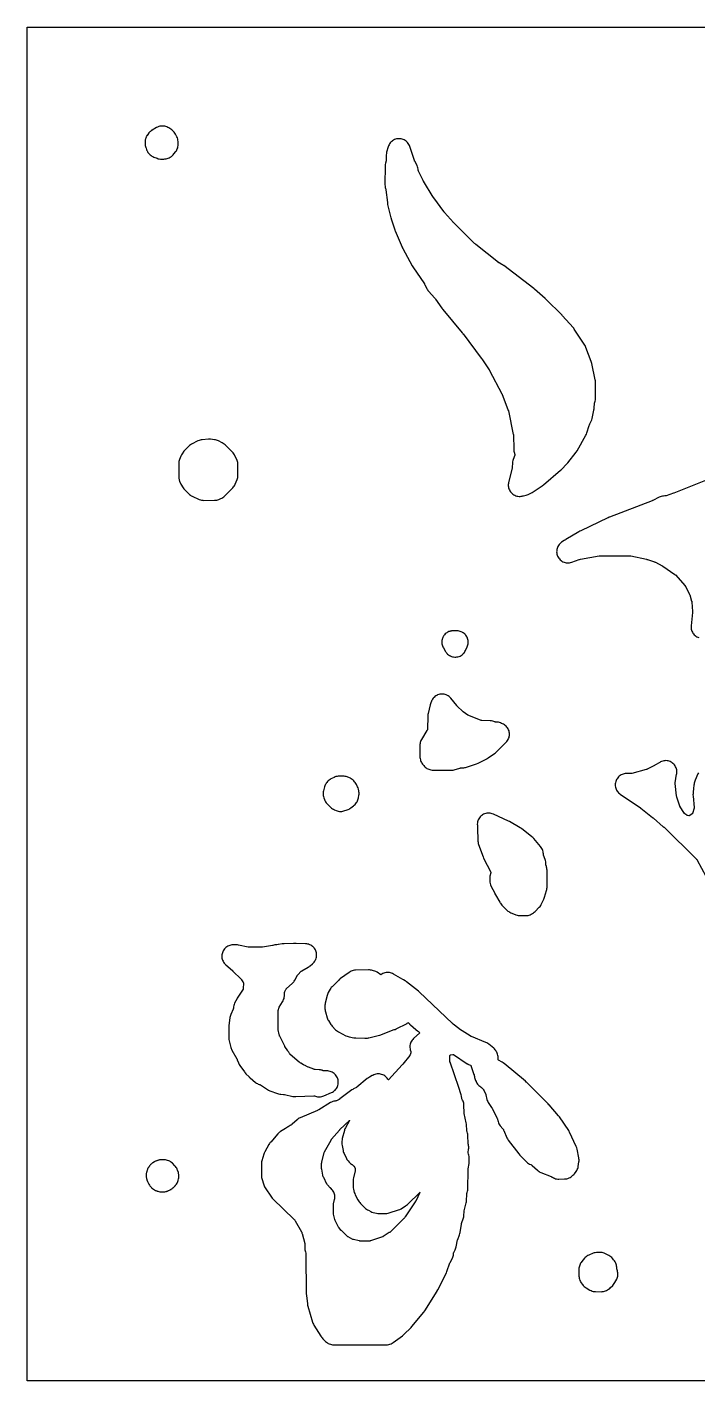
# Model space of a CAD drawing. Header units: millimetres. Extents: x 0 to 300, y 0 to 300.
# Drawn here: x 0 to 148.7, y 0 to 300 of the extents above; entities that cross this region are included whole.
import ezdxf

# ---------------------------------------------------------------- set-up
doc = ezdxf.new("R2010")
doc.units = ezdxf.units.MM
doc.layers.add('CUT', color=7, linetype='CONTINUOUS')

msp = doc.modelspace()

# ---------------------------------------------------------------- linework, layer by layer
at = {"layer": 'CUT'}
for points in [[(299.95, 0), (0.05, 0), (0.02, 0), (0.01, 0), (0.01, 0.01), (0, 0.01), (0, 0.02), (0, 0.05), (0, 299.92), (0, 299.95), (0, 299.96), (0.01, 299.97), (0.02, 299.97), (0.05, 299.97), (299.95, 299.97)], [(152.97, 200.55), (143.34, 196.7), (143.26, 196.67), (141.68, 196.14), (141.61, 196.12), (141.57, 196.11), (141.51, 196.1), (141.5, 196.1), (141.47, 196.1), (141.36, 196.09), (141.32, 196.09), (141.06, 196.07), (140.81, 196.04), (140.57, 195.99), (140.33, 195.91), (140.11, 195.8), (138.68, 195.06), (138.67, 195.06), (138.65, 195.05), (138.56, 195.02), (138.55, 195.01), (138.54, 195.01), (129.07, 191.37), (129.04, 191.36), (129.03, 191.36), (128.8, 191.27), (128.75, 191.24), (128.74, 191.24), (122.74, 188.36), (122.72, 188.35), (122.49, 188.26), (122.47, 188.25), (122.32, 188.16), (119.4, 186.43), (119.36, 186.41), (119.35, 186.4), (119.31, 186.38), (119.19, 186.31), (119.13, 186.27), (119.07, 186.23), (118.47, 185.82), (118.27, 185.67), (118.09, 185.5), (117.93, 185.32), (117.78, 185.12), (117.66, 184.9), (117.55, 184.68), (117.47, 184.44), (117.42, 184.2), (117.39, 183.95), (117.38, 183.7), (117.4, 183.46), (117.44, 183.21), (117.51, 182.97), (117.6, 182.74), (117.71, 182.52), (117.84, 182.31), (118, 182.12), (118.17, 181.94), (118.36, 181.78), (118.56, 181.63), (118.78, 181.51), (119.01, 181.42), (119.25, 181.34), (119.49, 181.29), (119.74, 181.26), (119.98, 181.26), (120.23, 181.28), (120.48, 181.33), (120.71, 181.4), (122.35, 181.98), (122.36, 181.99), (122.37, 181.99), (122.45, 182.02), (122.66, 182.05), (122.69, 182.05), (126.81, 182.8), (126.83, 182.8), (126.94, 182.82), (127, 182.83), (127.01, 182.83), (127.03, 182.84), (127.04, 182.84), (127.06, 182.84), (127.1, 182.84), (133.68, 182.8), (133.77, 182.8), (133.82, 182.79), (137.29, 182.05), (137.36, 182.03), (137.38, 182.03), (137.45, 182.01), (137.48, 182), (137.52, 181.99), (139.05, 181.48), (139.09, 181.46), (139.13, 181.44), (139.18, 181.42), (139.21, 181.41), (139.25, 181.39), (140.78, 180.62), (140.78, 180.61), (140.84, 180.58), (140.91, 180.54), (143.59, 178.69), (143.65, 178.64), (143.67, 178.63), (143.69, 178.61), (145.85, 176.14), (145.89, 176.09), (145.93, 176.05), (145.95, 176.03), (145.95, 176.02), (145.96, 176.01), (145.98, 175.99), (145.98, 175.98), (145.99, 175.97), (146.01, 175.92), (146.78, 174.4), (146.83, 174.29), (146.84, 174.26), (146.85, 174.22), (146.87, 174.17), (146.88, 174.15), (147.29, 172.8), (147.31, 172.75), (147.34, 172.66), (147.35, 172.58), (147.46, 170.45), (147.46, 170.34), (147.46, 170.28), (147.18, 167.32), (147.17, 167.08), (147.18, 166.84), (147.22, 166.6), (147.28, 166.36), (147.36, 166.14), (147.46, 165.92), (147.59, 165.71), (147.73, 165.52), (147.89, 165.34), (148.07, 165.17), (148.26, 165.03), (148.47, 164.9), (148.68, 164.79), (148.91, 164.71)], [(148.79, 134.76), (148.68, 134.54), (148.06, 133.08), (147.98, 132.87), (147.98, 132.86), (147.92, 132.67), (147.92, 132.63), (147.89, 132.45), (147.88, 132.4), (147.88, 132.39), (147.85, 132.25), (147.8, 132.02), (147.76, 131.75), (147.74, 131.47), (147.74, 131.34), (147.73, 131.18), (147.65, 130.49), (147.64, 130.4), (147.64, 130.33), (147.63, 130.26), (147.61, 130.11), (147.61, 130.1), (147.59, 129.84), (147.59, 129.83), (147.6, 129.56), (147.87, 127.06), (147.87, 127.04), (147.87, 126.98), (147.87, 126.96), (147.84, 126.87), (147.46, 125.69), (147.46, 125.67), (147.45, 125.65), (147.45, 125.64), (147.44, 125.63), (147.43, 125.63), (147.43, 125.62), (146.87, 125.26), (146.85, 125.25), (146.82, 125.22), (146.81, 125.22), (146.79, 125.21), (146.78, 125.21), (146.76, 125.21), (146.71, 125.22), (146.4, 125.27), (146.39, 125.27), (146.33, 125.29), (146.32, 125.29), (146.31, 125.3), (146.3, 125.31), (146.29, 125.31), (146.25, 125.34), (145.81, 125.68), (145.79, 125.7), (145.7, 125.76), (145.68, 125.78), (145.67, 125.8), (145.66, 125.81), (144.7, 127.37), (144.67, 127.42), (144.66, 127.44), (144.64, 127.47), (144.62, 127.5), (144.61, 127.52), (144.61, 127.54), (144.6, 127.55), (144.59, 127.58), (144.01, 129.37), (143.97, 129.5), (143.98, 129.5), (143.96, 129.62), (143.66, 132.34), (143.65, 132.4), (143.67, 132.51), (143.68, 132.55), (143.97, 134.41), (143.97, 134.44), (143.98, 134.49), (144.01, 134.68), (144.02, 134.92), (144.01, 135.16), (143.98, 135.4), (143.92, 135.63), (143.84, 135.86), (143.74, 136.08), (143.62, 136.29), (143.48, 136.48), (143.32, 136.67), (143.14, 136.83), (142.95, 136.98), (142.75, 137.11), (142.53, 137.22), (142.31, 137.3), (142.08, 137.37), (141.84, 137.41), (141.6, 137.43), (141.36, 137.42), (141.12, 137.4), (140.88, 137.35), (140.65, 137.27), (140.43, 137.18), (140.22, 137.06), (139.17, 136.42), (139.08, 136.37), (139.05, 136.35), (137.45, 135.55), (137.34, 135.5), (137.31, 135.49), (137.26, 135.47), (137.23, 135.46), (137.22, 135.46), (137.2, 135.45), (134.05, 134.62), (134.02, 134.61), (134.01, 134.61), (133.96, 134.6), (133.94, 134.6), (133.93, 134.6), (133.92, 134.6), (133.91, 134.59), (133.9, 134.59), (133.82, 134.59), (132.82, 134.57), (132.58, 134.55), (132.34, 134.51), (132.11, 134.45), (131.88, 134.37), (131.66, 134.26), (131.45, 134.13), (131.26, 133.98), (131.08, 133.82), (130.92, 133.64), (130.78, 133.44), (130.66, 133.23), (130.55, 133.01), (130.47, 132.78), (130.42, 132.54), (130.38, 132.3), (130.37, 132.06), (130.38, 131.82), (130.42, 131.58), (130.48, 131.34), (130.56, 131.11), (130.66, 130.89), (130.79, 130.69), (130.93, 130.49), (131.09, 130.31), (131.27, 130.15), (131.47, 130), (135.94, 126.97), (136.04, 126.9), (138.63, 124.87), (138.68, 124.83), (138.71, 124.81), (138.73, 124.79), (138.74, 124.78), (138.79, 124.74), (138.85, 124.68), (141, 122.8), (141.01, 122.8), (141.03, 122.78), (141.04, 122.77), (141.05, 122.77), (141.11, 122.71), (141.17, 122.66), (148.27, 115.68), (148.28, 115.67), (148.3, 115.65), (148.31, 115.64), (148.42, 115.54), (148.46, 115.51), (148.47, 115.51), (148.49, 115.49), (148.51, 115.47), (148.51, 115.46), (148.52, 115.46), (148.53, 115.45), (148.54, 115.42), (150.45, 111.87)]]:
    msp.add_lwpolyline(points, dxfattribs=at)
for points in [[(29.3, 270.76), (29.54, 270.73), (29.79, 270.72), (30.34, 270.73), (30.57, 270.75), (30.81, 270.78), (31.03, 270.84), (31.26, 270.92), (31.47, 271.03), (31.75, 271.18), (31.98, 271.31), (32.19, 271.47), (32.38, 271.65), (32.55, 271.86), (32.95, 272.38), (33.09, 272.57), (33.21, 272.78), (33.3, 273), (33.38, 273.23), (33.43, 273.46), (33.46, 273.7), (33.47, 273.94), (33.46, 274.62), (33.44, 274.89), (33.39, 275.16), (33.32, 275.42), (33.21, 275.67), (33.06, 275.98), (32.93, 276.22), (32.76, 276.45), (32.58, 276.66), (32.06, 277.18), (31.87, 277.35), (31.67, 277.5), (31.45, 277.63), (31.22, 277.75), (31, 277.85), (30.77, 277.93), (30.54, 277.98), (30.3, 278.02), (30.06, 278.03), (29.94, 278.03), (29.68, 278.02), (29.43, 277.98), (29.42, 277.98), (29.18, 277.91), (29.17, 277.91), (28.94, 277.82), (28.93, 277.82), (28.71, 277.7), (28.7, 277.7), (27.74, 277.15), (27.72, 277.14), (27.64, 277.09), (27.53, 277.02), (27.52, 277.01), (27.34, 276.87), (27.33, 276.86), (27.32, 276.85), (27.16, 276.7), (27.15, 276.7), (27, 276.52), (27, 276.51), (26.74, 276.19), (26.59, 275.98), (26.58, 275.96), (26.47, 275.76), (26.46, 275.75), (26.41, 275.62), (26.39, 275.58), (26.38, 275.57), (26.37, 275.55), (26.36, 275.52), (26.33, 275.45), (26.3, 275.36), (26.25, 275.21), (26.22, 275.12), (26.19, 274.96), (26.17, 274.88), (26.14, 274.63), (26.14, 274.38), (26.15, 274.12), (26.17, 273.89), (26.18, 273.85), (26.21, 273.67), (26.22, 273.61), (26.27, 273.44), (26.29, 273.37), (26.37, 273.13), (26.46, 272.86), (26.47, 272.84), (26.55, 272.63), (26.56, 272.61), (26.59, 272.56), (26.66, 272.41), (26.67, 272.39), (26.8, 272.2), (26.8, 272.19), (26.95, 272.01), (26.95, 272), (27.12, 271.83), (27.12, 271.82), (27.31, 271.67), (27.49, 271.53), (27.68, 271.39), (27.89, 271.27), (28.11, 271.17), (28.83, 270.89), (29.06, 270.81)], [(88.06, 243.05), (88.07, 243.04), (88.14, 242.91), (88.6, 241.99), (88.72, 241.79), (88.85, 241.6), (89, 241.42), (90.4, 239.89), (90.41, 239.89), (90.46, 239.82), (90.48, 239.8), (90.54, 239.71), (91.94, 237.72), (92.02, 237.6), (92.07, 237.53), (92.1, 237.49), (92.17, 237.4), (96.45, 232.2), (96.5, 232.14), (96.61, 232.01), (96.64, 231.98), (100.67, 226.61), (100.71, 226.57), (100.74, 226.53), (100.76, 226.5), (100.81, 226.43), (102.43, 224.02), (102.46, 223.97), (102.48, 223.94), (102.51, 223.88), (105.22, 218.73), (105.24, 218.69), (105.27, 218.61), (105.29, 218.57), (106.56, 215.27), (106.58, 215.22), (106.66, 215.04), (106.66, 215.03), (106.67, 215), (106.69, 214.91), (107.77, 209.72), (107.78, 209.67), (107.79, 209.64), (107.8, 209.61), (107.8, 209.6), (107.8, 209.56), (107.8, 209.52), (107.85, 206.42), (107.86, 206.21), (107.89, 206.01), (107.94, 205.81), (108.08, 205.27), (108.1, 205.21), (108.1, 205.2), (108.1, 205.18), (108.09, 205.14), (108.08, 205.12), (107.73, 204.16), (107.65, 203.92), (107.6, 203.67), (107.57, 203.41), (107.52, 202.4), (107.52, 202.32), (107.52, 202.31), (107.51, 202.28), (107.5, 202.24), (107.5, 202.22), (106.73, 199.08), (106.68, 198.84), (106.66, 198.6), (106.66, 198.35), (106.69, 198.11), (106.74, 197.87), (106.81, 197.64), (106.9, 197.41), (107.02, 197.2), (107.16, 196.99), (107.31, 196.81), (107.49, 196.63), (107.68, 196.48), (107.88, 196.34), (108.1, 196.23), (108.32, 196.13), (108.56, 196.06), (108.8, 196.02), (109.04, 195.99), (109.28, 195.99), (109.53, 196.02), (109.77, 196.06), (109.91, 196.1), (109.93, 196.1), (110.02, 196.12), (110.05, 196.12), (110.35, 196.17), (110.61, 196.22), (110.86, 196.3), (111.1, 196.4), (111.66, 196.68), (111.68, 196.69), (111.96, 196.86), (114.13, 198.33), (114.23, 198.39), (114.47, 198.57), (118.24, 201.77), (118.25, 201.78), (118.43, 201.95), (119.65, 203.21), (119.84, 203.43), (121.69, 205.78), (121.9, 206.09), (123.88, 209.54), (124, 209.79), (124.1, 210.05), (124.61, 211.72), (124.65, 211.86), (124.65, 211.87), (124.66, 211.91), (124.67, 211.92), (124.7, 212.01), (124.71, 212.04), (124.71, 212.05), (124.73, 212.08), (125.02, 212.67), (125.14, 212.94), (125.22, 213.23), (125.64, 215.12), (125.65, 215.16), (125.7, 215.42), (125.71, 215.63), (125.71, 215.69), (125.71, 215.72), (125.74, 216.42), (125.74, 216.47), (125.74, 216.49), (125.75, 216.52), (125.78, 216.64), (125.85, 216.86), (125.92, 217.11), (125.96, 217.37), (125.97, 217.63), (125.97, 221.32), (125.96, 221.57), (125.92, 221.83), (125.17, 225.46), (125.12, 225.65), (125.06, 225.84), (123.88, 228.94), (123.86, 228.98), (123.84, 229.03), (123.76, 229.22), (123.75, 229.24), (123.61, 229.48), (121.28, 233.07), (121.17, 233.23), (121.05, 233.37), (118.7, 236.01), (118.6, 236.12), (118.55, 236.17), (118.54, 236.18), (115.05, 239.64), (115, 239.68), (114.97, 239.71), (114.94, 239.74), (114.89, 239.78), (114.82, 239.85), (112.5, 241.89), (112.45, 241.93), (112.39, 241.98), (112.31, 242.05), (105.65, 247.12), (105.63, 247.14), (105.5, 247.23), (105.47, 247.25), (105.44, 247.27), (105.22, 247.4), (104.63, 247.7), (104.58, 247.73), (104.55, 247.75), (104.51, 247.77), (104.5, 247.78), (99.49, 251.76), (99.3, 251.92), (99.28, 251.94), (99.18, 252.02), (94.58, 256.56), (94.53, 256.61), (94.53, 256.62), (94.5, 256.65), (92.55, 258.88), (92.51, 258.93), (92.47, 258.98), (92.42, 259.03), (92.4, 259.06), (92.39, 259.07), (92.38, 259.09), (92.37, 259.09), (92.34, 259.14), (90.14, 262.16), (90.1, 262.22), (90.07, 262.25), (90.04, 262.3), (87.86, 265.82), (87.85, 265.84), (87.84, 265.85), (87.84, 265.86), (87.82, 265.9), (87.79, 265.97), (87.78, 265.99), (87.73, 266.1), (86.83, 267.88), (86.75, 268.02), (86.75, 268.03), (86.74, 268.05), (86.73, 268.07), (86.73, 268.08), (86.72, 268.15), (86.71, 268.21), (86.71, 268.26), (86.68, 268.47), (86.63, 268.75), (86.54, 269.02), (86.43, 269.27), (85.91, 270.27), (85.9, 270.29), (85.88, 270.33), (85.86, 270.39), (84.82, 273.53), (84.73, 273.75), (84.62, 273.97), (84.49, 274.18), (84.34, 274.37), (84.17, 274.55), (83.99, 274.71), (83.79, 274.85), (83.58, 274.97), (83.35, 275.07), (83.12, 275.15), (82.88, 275.2), (82.64, 275.23), (82.4, 275.24), (82.15, 275.22), (81.91, 275.18), (81.67, 275.12), (81.45, 275.03), (81.23, 274.92), (81.02, 274.79), (80.83, 274.64), (80.65, 274.47), (80.49, 274.29), (80.35, 274.09), (80.22, 273.88), (80.12, 273.65), (80.04, 273.42), (79.7, 272.22), (79.64, 271.93), (79.61, 271.64), (79.56, 270.37), (79.56, 270.32), (79.56, 270.27), (79.55, 270.22), (79.55, 270.21), (79.53, 270.15), (79.51, 270.09), (79.5, 270.06), (79.43, 269.81), (79.39, 269.55), (79.37, 269.29), (79.33, 265.01), (79.34, 264.73), (79.39, 264.45), (79.47, 264.17), (79.51, 264.06), (79.51, 264.04), (79.55, 263.89), (79.55, 263.88), (79.85, 261.07), (79.85, 261.03), (79.87, 260.86), (79.92, 260.66), (80.66, 257.69), (80.67, 257.65), (80.71, 257.51), (80.73, 257.42), (80.75, 257.35), (80.78, 257.24), (81.51, 255.08), (81.52, 255.05), (81.54, 255), (81.61, 254.81), (83.13, 251.23), (83.16, 251.16), (83.17, 251.15), (83.27, 250.94), (85.35, 247.07), (85.48, 246.85)], [(33.99, 198.85), (34.09, 198.69), (34.1, 198.67), (34.59, 197.88), (34.6, 197.87), (34.75, 197.65), (34.76, 197.64), (34.94, 197.43), (34.95, 197.42), (35.83, 196.54), (36, 196.39), (36.19, 196.25), (36.38, 196.13), (36.59, 196.02), (38.17, 195.32), (38.41, 195.23), (38.67, 195.16), (38.93, 195.12), (39.19, 195.11), (41.55, 195.12), (41.79, 195.13), (42.03, 195.17), (42.27, 195.23), (42.49, 195.31), (42.95, 195.5), (43.18, 195.61), (43.39, 195.73), (43.59, 195.88), (43.77, 196.05), (45.6, 197.89), (45.77, 198.07), (45.91, 198.27), (46.04, 198.48), (46.14, 198.7), (46.55, 199.7), (46.63, 199.93), (46.69, 200.17), (46.73, 200.41), (46.74, 200.65), (46.74, 202.96), (46.73, 203.22), (46.69, 203.47), (46.62, 203.72), (46.53, 203.96), (46.07, 205.01), (45.97, 205.22), (45.84, 205.42), (45.7, 205.61), (45.54, 205.78), (43.91, 207.4), (43.71, 207.58), (43.5, 207.73), (43.27, 207.87), (42.41, 208.3), (42.2, 208.39), (41.99, 208.46), (41.77, 208.51), (41.55, 208.55), (40.68, 208.64), (40.45, 208.65), (40.22, 208.64), (38.82, 208.53), (38.58, 208.5), (38.34, 208.45), (38.11, 208.37), (37.88, 208.27), (36.45, 207.54), (36.23, 207.41), (36.02, 207.26), (35.83, 207.09), (35.04, 206.31), (34.89, 206.15), (34.76, 205.97), (34.38, 205.43), (34.22, 205.17), (34.09, 204.89), (33.8, 204.14), (33.72, 203.92), (33.67, 203.69), (33.64, 203.46), (33.63, 203.23), (33.63, 203.22), (33.63, 203.21), (33.64, 200.24), (33.65, 200.01), (33.66, 199.96), (33.66, 199.95), (33.66, 199.94), (33.69, 199.78), (33.7, 199.69), (33.73, 199.58), (33.74, 199.57), (33.74, 199.56), (33.74, 199.55), (33.77, 199.45), (33.81, 199.31), (33.84, 199.23), (33.88, 199.1), (33.91, 199.04), (33.91, 199.03), (33.92, 199.01), (33.98, 198.89)], [(94.53, 160.41), (94.78, 160.38), (95.03, 160.38), (95.27, 160.41), (95.51, 160.46), (95.75, 160.53), (95.98, 160.62), (96.2, 160.74), (96.4, 160.88), (96.59, 161.04), (96.76, 161.21), (96.76, 161.22), (96.92, 161.41), (97.05, 161.61), (97.05, 161.62), (97.17, 161.83), (97.17, 161.84), (97.54, 162.63), (97.54, 162.64), (97.63, 162.86), (97.63, 162.87), (97.7, 163.1), (97.7, 163.11), (97.75, 163.35), (97.75, 163.36), (97.77, 163.59), (97.77, 163.6), (97.77, 163.61), (97.76, 163.84), (97.76, 163.86), (97.76, 163.9), (97.74, 164.09), (97.73, 164.11), (97.72, 164.17), (97.71, 164.23), (97.68, 164.33), (97.68, 164.35), (97.65, 164.44), (97.65, 164.45), (97.64, 164.46), (97.63, 164.49), (97.61, 164.57), (97.6, 164.59), (97.51, 164.8), (97.51, 164.81), (97.5, 164.82), (97.38, 165.04), (97.24, 165.22), (97.23, 165.24), (97.08, 165.41), (97.07, 165.43), (96.9, 165.58), (96.88, 165.6), (96.7, 165.73), (96.68, 165.75), (96.49, 165.86), (96.47, 165.88), (96.25, 165.99), (96.01, 166.08), (95.77, 166.14), (95.52, 166.18), (95.27, 166.19), (94.45, 166.19), (94.43, 166.19), (94.21, 166.18), (94.18, 166.18), (94.11, 166.17), (94.09, 166.17), (94.08, 166.16), (94.07, 166.16), (93.97, 166.15), (93.93, 166.14), (93.74, 166.09), (93.69, 166.08), (93.63, 166.06), (93.51, 166.02), (93.29, 165.92), (93.23, 165.88), (93.08, 165.8), (93.02, 165.75), (92.88, 165.66), (92.7, 165.51), (92.53, 165.33), (92.47, 165.24), (92.39, 165.14), (92.33, 165.04), (92.26, 164.94), (92.2, 164.82), (92.15, 164.73), (92.1, 164.59), (92.06, 164.5), (92.02, 164.36), (91.99, 164.27), (91.94, 164.04), (91.92, 163.8), (91.92, 163.56), (91.95, 163.36), (91.95, 163.32), (92, 163.08), (92.07, 162.85), (92.16, 162.63), (92.27, 162.42), (92.74, 161.62), (92.75, 161.61), (92.81, 161.52), (92.88, 161.42), (92.89, 161.4), (93.04, 161.22), (93.04, 161.21), (93.21, 161.05), (93.22, 161.03), (93.4, 160.89), (93.41, 160.88), (93.6, 160.75), (93.61, 160.74), (93.82, 160.63), (93.83, 160.62), (94.05, 160.54), (94.06, 160.53), (94.29, 160.45)], [(89.27, 135.44), (89.51, 135.37), (89.76, 135.33), (90.02, 135.32), (93.95, 135.3), (94.2, 135.31), (94.44, 135.35), (94.68, 135.41), (95.95, 135.79), (95.97, 135.79), (95.99, 135.8), (96.02, 135.81), (96.03, 135.81), (96.04, 135.81), (96.05, 135.81), (96.1, 135.82), (96.11, 135.82), (96.12, 135.82), (96.14, 135.82), (96.22, 135.83), (96.25, 135.83), (96.27, 135.83), (96.78, 135.87), (96.99, 135.89), (97.19, 135.93), (97.39, 135.99), (99.64, 136.74), (99.98, 136.88), (101.78, 137.79), (101.92, 137.86), (102, 137.9), (102.22, 138.03), (103.63, 139), (103.81, 139.14), (103.97, 139.29), (106.19, 141.5), (106.36, 141.68), (106.51, 141.88), (106.64, 142.09), (106.74, 142.32), (106.82, 142.55), (106.88, 142.79), (106.92, 143.04), (106.93, 143.28), (106.92, 143.53), (106.88, 143.78), (106.82, 144.02), (106.73, 144.25), (106.62, 144.47), (106.49, 144.68), (106.34, 144.88), (106.17, 145.06), (105.99, 145.23), (105.79, 145.37), (105.57, 145.49), (105.18, 145.69), (104.95, 145.8), (104.71, 145.88), (104.46, 145.93), (104.21, 145.96), (103.79, 145.99), (103.76, 145.99), (103.73, 146), (103.72, 146), (103.7, 146.01), (103.65, 146.03), (103.58, 146.05), (103.45, 146.1), (103.2, 146.17), (102.94, 146.23), (102.67, 146.25), (100.83, 146.31), (100.8, 146.31), (100.75, 146.31), (100.73, 146.31), (100.72, 146.31), (100.67, 146.33), (97.88, 147.45), (97.77, 147.49), (97.74, 147.5), (97.71, 147.51), (97.7, 147.52), (97.68, 147.53), (96.67, 148.24), (96.65, 148.25), (96.61, 148.29), (96.59, 148.3), (95.32, 149.53), (95.28, 149.57), (95.26, 149.59), (95.23, 149.62), (95.23, 149.63), (93.9, 151.26), (93.74, 151.45), (93.56, 151.61), (93.55, 151.61), (93.36, 151.76), (93.15, 151.89), (92.92, 152), (92.69, 152.08), (92.45, 152.14), (92.21, 152.18), (91.96, 152.19), (91.72, 152.18), (91.47, 152.14), (91.23, 152.08), (91, 152), (90.79, 151.89), (90.78, 151.89), (90.57, 151.77), (90.38, 151.62), (90.37, 151.62), (90.2, 151.45), (90.19, 151.45), (90.02, 151.27), (89.89, 151.08), (89.88, 151.07), (89.76, 150.87), (89.75, 150.86), (89.7, 150.75), (89.65, 150.65), (89.65, 150.64), (89.47, 150.22), (89.41, 150.04), (89.4, 150.01), (89.34, 149.81), (88.88, 147.9), (88.83, 147.64), (88.81, 147.38), (88.72, 144.34), (88.72, 144.32), (88.72, 144.27), (88.72, 144.26), (88.71, 144.23), (88.71, 144.22), (88.7, 144.21), (88.7, 144.2), (88.67, 144.16), (88.64, 144.12), (87.42, 142.11), (87.31, 141.91), (87.22, 141.7), (87.15, 141.48), (87.1, 141.26), (87.07, 141.04), (87.06, 140.81), (87.06, 138.39), (87.07, 138.14), (87.11, 137.89), (87.17, 137.64), (87.22, 137.48), (87.31, 137.26), (87.41, 137.05), (87.53, 136.84), (87.67, 136.65), (87.93, 136.33), (88.09, 136.16), (88.26, 136), (88.45, 135.86), (88.64, 135.73), (88.8, 135.64), (89.03, 135.53)], [(69.99, 126.24), (70.23, 126.31), (70.98, 126.55), (71.18, 126.62), (71.38, 126.71), (71.56, 126.82), (71.74, 126.95), (72.34, 127.41), (72.52, 127.56), (72.69, 127.73), (72.84, 127.92), (73, 128.14), (73.13, 128.33), (73.24, 128.54), (73.33, 128.75), (73.4, 128.97), (73.45, 129.2), (73.55, 129.8), (73.57, 130.04), (73.58, 130.29), (73.56, 130.54), (73.51, 130.78), (73.43, 131.12), (73.36, 131.38), (73.25, 131.63), (73, 132.15), (72.89, 132.37), (72.75, 132.57), (72.6, 132.75), (72.4, 132.97), (72.24, 133.14), (72.06, 133.29), (71.86, 133.42), (71.66, 133.53), (71.45, 133.62), (70.93, 133.82), (70.71, 133.9), (70.49, 133.95), (70.26, 133.98), (70.03, 133.99), (69.16, 133.99), (68.93, 133.98), (68.7, 133.95), (68.47, 133.89), (68.25, 133.82), (68.04, 133.73), (67.36, 133.39), (67.15, 133.27), (66.95, 133.13), (66.77, 132.97), (66.6, 132.8), (66.45, 132.61), (66.32, 132.43), (66.2, 132.25), (66.1, 132.06), (66.01, 131.86), (65.95, 131.65), (65.7, 130.77), (65.64, 130.52), (65.61, 130.26), (65.6, 130), (65.63, 129.74), (65.68, 129.48), (65.75, 129.23), (65.9, 128.82), (66.01, 128.57), (66.15, 128.33), (66.31, 128.11), (66.49, 127.9), (67.33, 127.07), (67.51, 126.91), (67.7, 126.77), (67.91, 126.65), (68.12, 126.55), (68.5, 126.39), (68.74, 126.3), (68.98, 126.24), (69.23, 126.2), (69.49, 126.19), (69.74, 126.2)], [(102.56, 110.75), (102.58, 110.48), (102.63, 110.21), (102.71, 109.95), (102.82, 109.7), (103.64, 108.04), (103.67, 107.95), (103.71, 107.89), (103.8, 107.71), (104.76, 106.08), (104.77, 106.06), (104.85, 105.93), (104.9, 105.83), (105.06, 105.62), (105.23, 105.42), (106.23, 104.41), (106.24, 104.4), (106.25, 104.39), (106.41, 104.25), (106.58, 104.12), (106.76, 104), (106.96, 103.89), (107.03, 103.83), (107.25, 103.71), (107.48, 103.61), (108.36, 103.27), (108.61, 103.19), (108.86, 103.13), (109.12, 103.1), (109.3, 103.09), (109.49, 103.09), (110.57, 103.11), (110.8, 103.13), (111.03, 103.16), (111.26, 103.22), (111.48, 103.3), (111.7, 103.4), (112, 103.56), (112.21, 103.69), (112.41, 103.84), (112.6, 104.01), (113.52, 104.94), (113.69, 105.14), (113.85, 105.35), (113.98, 105.58), (114.55, 106.72), (114.64, 106.93), (114.71, 107.16), (115.14, 108.67), (115.2, 108.89), (115.23, 109.12), (115.24, 109.35), (115.24, 113.2), (115.23, 113.42), (115.2, 113.63), (115.15, 113.85), (115.09, 114.05), (115.05, 114.16), (115.04, 114.17), (115.03, 114.21), (115.03, 114.22), (115.02, 114.24), (115.02, 114.26), (115.01, 114.3), (115, 114.37), (114.98, 114.79), (114.95, 115.05), (114.89, 115.3), (114.81, 115.55), (114.46, 116.46), (114.46, 116.47), (114.45, 116.48), (114.44, 116.54), (114.44, 116.55), (114.44, 116.57), (114.43, 116.69), (114.43, 116.76), (114.41, 116.99), (114.38, 117.24), (114.31, 117.49), (114.23, 117.73), (114.12, 117.96), (113.98, 118.18), (113.83, 118.38), (112.3, 120.19), (112.16, 120.35), (112.13, 120.38), (111.89, 120.59), (109.58, 122.38), (109.28, 122.58), (106.89, 123.93), (106.72, 124.02), (103.35, 125.59), (103.12, 125.68), (102.88, 125.75), (102.63, 125.8), (102.39, 125.82), (102.14, 125.82), (101.89, 125.79), (101.65, 125.74), (101.41, 125.66), (101.18, 125.56), (100.97, 125.44), (100.76, 125.3), (100.57, 125.14), (100.4, 124.96), (100.25, 124.76), (100.12, 124.55), (100, 124.33), (99.92, 124.1), (99.85, 123.86), (99.81, 123.62), (99.79, 123.37), (99.8, 123.12), (99.83, 122.88), (99.85, 122.78), (99.87, 122.71), (99.87, 122.7), (99.87, 122.64), (99.87, 122.63), (99.94, 119.61), (99.96, 119.35), (100.01, 119.08), (100.09, 118.82), (101.06, 116.12), (101.18, 115.85), (102.76, 112.7), (102.77, 112.68), (102.78, 112.66), (102.78, 112.65), (102.78, 112.64), (102.78, 112.63), (102.77, 112.59), (102.6, 111.82), (102.56, 111.56), (102.55, 111.3), (102.55, 111.28), (102.55, 111.23)], [(46.55, 84.77), (46.54, 84.75), (46.54, 84.74), (46.01, 83.67), (45.9, 83.42), (45.82, 83.15), (45.77, 82.88), (45.73, 82.6), (45.72, 82.53), (45.7, 82.45), (45.68, 82.4), (45.14, 81.16), (45.06, 80.94), (44.99, 80.72), (44.95, 80.49), (44.71, 78.68), (44.69, 78.35), (44.69, 78.34), (44.69, 78.31), (44.72, 75.95), (44.74, 75.65), (44.8, 75.37), (45.17, 73.91), (45.23, 73.69), (45.31, 73.49), (45.41, 73.29), (46.51, 71.34), (46.53, 71.31), (46.56, 71.24), (46.58, 71.19), (46.58, 71.17), (46.59, 71.15), (46.83, 70.49), (46.92, 70.28), (47.02, 70.08), (47.15, 69.9), (48.18, 68.46), (48.26, 68.35), (48.29, 68.31), (48.34, 68.25), (48.52, 68.04), (49.22, 67.34), (49.26, 67.3), (49.44, 67.14), (50.66, 66.13), (50.84, 66), (51.04, 65.87), (51.24, 65.77), (51.46, 65.69), (51.49, 65.68), (51.52, 65.67), (51.54, 65.66), (51.58, 65.65), (51.65, 65.63), (51.69, 65.61), (51.74, 65.58), (53.28, 64.56), (53.53, 64.41), (53.79, 64.3), (55.49, 63.67), (55.75, 63.59), (56.01, 63.53), (56.28, 63.51), (56.87, 63.49), (56.94, 63.49), (56.95, 63.49), (56.97, 63.49), (57.02, 63.48), (57.03, 63.47), (58.92, 63.05), (59.15, 63.01), (59.37, 62.99), (59.6, 62.99), (63.57, 63.2), (63.58, 63.2), (63.63, 63.2), (63.65, 63.2), (63.66, 63.19), (63.67, 63.19), (63.7, 63.17), (63.92, 63.09), (64.14, 63.02), (64.37, 62.97), (64.6, 62.94), (64.61, 62.94), (64.84, 62.94), (65.07, 62.96), (65.3, 63), (65.53, 63.06), (65.75, 63.14), (67.45, 63.87), (67.47, 63.88), (67.67, 63.98), (67.69, 63.99), (67.9, 64.12), (68.07, 64.26), (68.09, 64.27), (68.23, 64.4), (68.25, 64.42), (68.26, 64.43), (68.27, 64.44), (68.44, 64.62), (68.58, 64.82), (68.7, 65.03), (68.78, 65.23), (68.8, 65.26), (68.88, 65.49), (68.94, 65.73), (68.97, 65.97), (68.98, 66.22), (68.96, 66.46), (68.92, 66.71), (68.86, 66.94), (68.77, 67.17), (68.67, 67.39), (68.54, 67.6), (68.39, 67.8), (68.22, 67.98), (68.03, 68.14), (67.83, 68.28), (67.62, 68.4), (67.4, 68.51), (67.16, 68.58), (66.92, 68.64), (66.68, 68.67), (66.44, 68.68), (65.9, 68.67), (65.89, 68.67), (65.86, 68.67), (65.84, 68.67), (65.78, 68.69), (65.65, 68.73), (65.52, 68.78), (65.51, 68.78), (65.44, 68.81), (65.38, 68.83), (65.28, 68.86), (65.22, 68.87), (65.04, 68.9), (64.99, 68.91), (64.87, 68.92), (64.86, 68.92), (64.84, 68.92), (64.81, 68.93), (64.79, 68.93), (64.76, 68.93), (63.89, 68.97), (63.8, 68.97), (63.78, 68.97), (63.73, 68.99), (63.71, 68.99), (63.63, 69.02), (63.62, 69.02), (63.6, 69.03), (63.58, 69.04), (62.4, 69.49), (62.39, 69.49), (62.37, 69.5), (62.33, 69.52), (61.99, 69.69), (61.87, 69.75), (61.78, 69.8), (61.26, 70.06), (60.66, 70.37), (60.65, 70.37), (60.64, 70.38), (60.63, 70.38), (60.57, 70.44), (60.5, 70.5), (60.42, 70.56), (60.3, 70.66), (58.34, 72.35), (58.31, 72.38), (58.3, 72.39), (58.3, 72.4), (58.29, 72.4), (58.28, 72.42), (58.27, 72.43), (58.24, 72.47), (58.23, 72.49), (58.17, 72.57), (58.17, 72.58), (57.99, 72.85), (57.93, 72.94), (57.88, 73.01), (57.81, 73.11), (57.14, 74.1), (57.14, 74.11), (57.1, 74.16), (57.04, 74.29), (57.04, 74.3), (57.03, 74.3), (56, 76.39), (56, 76.4), (55.98, 76.42), (55.98, 76.43), (55.97, 76.44), (55.97, 76.45), (55.97, 76.46), (55.95, 76.52), (55.94, 76.56), (55.94, 76.58), (55.94, 76.59), (55.93, 76.6), (55.93, 76.61), (55.93, 76.62), (55.91, 76.75), (55.68, 77.8), (55.68, 82.07), (55.88, 82.82), (56.64, 84.03), (56.77, 84.25), (56.87, 84.48), (56.95, 84.73), (57, 84.98), (57.01, 85.09), (57.03, 85.23), (57.03, 85.33), (57.07, 86.02), (57.07, 86.11), (57.07, 86.12), (57.07, 86.13), (57.08, 86.14), (57.11, 86.2), (57.13, 86.25), (57.14, 86.26), (57.29, 86.57), (57.29, 86.58), (57.3, 86.6), (57.37, 86.74), (57.41, 86.81), (57.44, 86.86), (57.47, 86.91), (57.48, 86.92), (57.48, 86.93), (57.49, 86.94), (57.5, 86.95), (57.52, 86.97), (57.53, 86.98), (58.76, 88.06), (58.77, 88.06), (58.93, 88.22), (58.94, 88.22), (59.09, 88.4), (59.23, 88.59), (59.34, 88.8), (59.85, 89.79), (59.86, 89.81), (59.88, 89.84), (59.89, 89.85), (59.93, 89.89), (59.98, 89.96), (59.99, 89.97), (60.73, 90.76), (60.77, 90.8), (60.79, 90.82), (60.83, 90.85), (60.89, 90.88), (62.31, 91.68), (62.58, 91.86), (62.62, 91.89), (62.73, 91.98), (62.74, 91.99), (63.29, 92.45), (63.46, 92.61), (63.46, 92.62), (63.47, 92.62), (63.49, 92.64), (63.62, 92.79), (63.63, 92.81), (63.77, 92.98), (63.89, 93.19), (63.99, 93.41), (64.07, 93.64), (64.07, 93.66), (64.13, 93.87), (64.13, 93.89), (64.17, 94.11), (64.18, 94.35), (64.17, 94.59), (64.13, 94.83), (64.12, 94.85), (64.08, 95.07), (64, 95.3), (63.9, 95.51), (63.78, 95.72), (63.63, 95.92), (63.62, 95.93), (63.48, 96.1), (63.46, 96.11), (63.3, 96.26), (63.28, 96.27), (63.11, 96.41), (63.09, 96.42), (62.9, 96.54), (62.88, 96.55), (62.69, 96.65), (62.51, 96.71), (62.46, 96.73), (62.44, 96.74), (62.4, 96.75), (62.39, 96.75), (62.35, 96.76), (62.23, 96.8), (62.21, 96.8), (61.99, 96.84), (61.97, 96.84), (61.75, 96.86), (61.73, 96.86), (59.62, 96.92), (59.55, 96.92), (59.54, 96.92), (59.46, 96.92), (59.4, 96.92), (59.33, 96.92), (59.27, 96.92), (59.26, 96.92), (59.09, 96.91), (59.04, 96.91), (56.99, 96.84), (56.97, 96.84), (56.91, 96.84), (56.77, 96.83), (56.57, 96.81), (55.73, 96.67), (55.71, 96.67), (55.69, 96.67), (55.39, 96.65), (55.38, 96.65), (55.34, 96.65), (55.22, 96.64), (55.14, 96.64), (54.89, 96.6), (54.66, 96.54), (54.45, 96.47), (54.44, 96.46), (54.43, 96.46), (54.42, 96.46), (52.16, 96.09), (52.13, 96.09), (52.11, 96.09), (52.06, 96.08), (52.05, 96.08), (52.01, 96.08), (51.99, 96.08), (51.93, 96.08), (49.14, 96.09), (49.08, 96.09), (49.03, 96.1), (46.88, 96.55), (46.63, 96.59), (46.37, 96.6), (45.66, 96.6), (45.42, 96.59), (45.18, 96.55), (44.94, 96.49), (44.71, 96.41), (44.49, 96.31), (44.29, 96.19), (44.09, 96.04), (43.91, 95.88), (43.74, 95.71), (43.6, 95.51), (43.47, 95.31), (43.36, 95.09), (43.28, 94.86), (43.22, 94.63), (43.18, 94.39), (43.16, 94.14), (43.17, 93.9), (43.2, 93.66), (43.25, 93.43), (43.33, 93.2), (43.43, 92.97), (43.55, 92.76), (43.69, 92.56), (43.85, 92.38), (44.02, 92.21), (45.51, 90.92), (45.56, 90.87), (45.57, 90.86), (45.62, 90.81), (47.43, 89.01), (47.52, 88.91), (47.54, 88.89), (47.55, 88.87), (47.82, 88.43), (47.85, 88.37), (47.87, 88.33), (47.88, 88.32), (47.94, 88.22), (47.97, 88.17), (47.98, 88.15), (47.98, 88.14), (47.98, 88.07), (47.98, 88.06), (47.93, 87), (47.91, 86.89), (47.91, 86.87), (47.9, 86.86), (47.87, 86.8), (46.7, 85.02)], [(59.24, 35.75), (59.24, 35.74), (59.25, 35.73), (59.25, 35.72), (59.27, 35.7), (59.28, 35.68), (59.32, 35.6), (59.4, 35.46), (60.81, 33.04), (60.86, 32.97), (60.88, 32.94), (60.9, 32.9), (60.91, 32.88), (60.93, 32.77), (60.95, 32.68), (61.53, 30.42), (61.53, 30.41), (61.53, 30.4), (61.53, 30.36), (61.54, 30.25), (61.58, 29.23), (61.6, 29.01), (61.63, 28.8), (61.69, 28.59), (61.78, 28.3), (61.78, 28.28), (61.8, 28.23), (61.82, 28.15), (61.82, 28.14), (61.82, 28.13), (61.82, 28.12), (61.82, 28.07), (61.88, 19.29), (61.9, 18.95), (62.16, 17.05), (62.17, 16.97), (62.19, 16.81), (62.25, 16.58), (63.29, 12.99), (63.37, 12.77), (63.47, 12.55), (63.59, 12.34), (65.14, 9.93), (65.16, 9.89), (65.26, 9.72), (65.41, 9.52), (65.57, 9.34), (66.18, 8.73), (66.36, 8.57), (66.56, 8.42), (66.77, 8.3), (66.99, 8.19), (67.22, 8.11), (67.46, 8.05), (67.7, 8.01), (67.95, 8), (79.66, 8), (79.92, 8.01), (80.18, 8.06), (80.44, 8.12), (80.68, 8.22), (80.91, 8.34), (81.13, 8.48), (83.24, 10.02), (83.39, 10.14), (83.53, 10.26), (85.12, 11.83), (85.13, 11.84), (85.14, 11.85), (85.3, 12.03), (87.94, 15.25), (88.13, 15.51), (90.87, 19.88), (90.87, 19.89), (90.92, 19.97), (91.04, 20.17), (91.06, 20.21), (92.94, 23.98), (93.06, 24.28), (93.7, 26.13), (93.7, 26.14), (93.71, 26.16), (93.72, 26.18), (93.76, 26.27), (94.26, 27.23), (94.35, 27.42), (94.42, 27.63), (94.48, 27.84), (94.52, 28.05), (94.54, 28.2), (94.55, 28.39), (94.55, 28.4), (94.55, 28.41), (94.57, 28.45), (94.58, 28.48), (94.87, 29.03), (94.98, 29.25), (95.06, 29.49), (95.12, 29.73), (95.4, 31.23), (95.41, 31.27), (95.41, 31.28), (95.45, 31.37), (95.85, 32.4), (95.93, 32.66), (95.99, 32.91), (96.28, 34.74), (96.29, 34.8), (96.3, 34.82), (96.3, 34.83), (96.31, 34.85), (96.32, 34.86), (96.72, 36.14), (96.77, 36.34), (96.81, 36.55), (96.83, 36.75), (96.87, 37.48), (96.87, 37.62), (96.87, 37.63), (96.87, 37.64), (96.87, 37.66), (96.89, 37.71), (97.33, 39.43), (97.39, 39.7), (97.41, 39.98), (97.45, 41.3), (97.46, 41.39), (97.47, 41.49), (97.48, 41.52), (97.57, 41.78), (97.64, 42.03), (97.68, 42.29), (97.7, 42.55), (97.74, 46.68), (97.74, 46.76), (97.74, 46.78), (97.75, 46.8), (97.75, 46.81), (97.77, 46.94), (97.79, 47.02), (97.98, 48.21), (98, 48.43), (98.01, 48.66), (97.99, 49.52), (97.97, 49.76), (97.93, 50), (97.87, 50.23), (97.76, 50.57), (97.73, 50.66), (97.74, 50.71), (97.75, 50.8), (97.83, 51.12), (97.87, 51.36), (97.9, 51.6), (97.9, 51.84), (97.87, 52.08), (97.83, 52.32), (97.82, 52.36), (97.79, 52.43), (97.77, 52.5), (97.76, 52.54), (97.75, 52.58), (97.75, 52.6), (97.75, 52.64), (97.71, 54.38), (97.69, 54.65), (97.64, 54.91), (97.56, 55.17), (97.49, 55.37), (97.47, 55.41), (97.47, 55.44), (97.46, 55.48), (97.46, 55.49), (97.45, 55.6), (97.41, 56.69), (97.39, 56.92), (97.35, 57.15), (96.89, 59.24), (96.88, 59.27), (96.88, 59.29), (96.87, 59.32), (96.87, 59.33), (96.87, 59.34), (96.87, 59.37), (96.87, 59.39), (96.83, 61.07), (96.81, 61.3), (96.77, 61.54), (96.71, 61.77), (96.63, 61.99), (96.53, 62.2), (96.36, 62.51), (96.35, 62.54), (96.34, 62.55), (96.33, 62.58), (96.33, 62.59), (96.33, 62.61), (96.27, 63.09), (96.23, 63.36), (96.15, 63.63), (95.67, 65.01), (93.74, 70.61), (93.73, 70.66), (93.72, 70.74), (93.72, 70.76), (93.69, 71.99), (93.7, 72.07), (93.71, 72.09), (93.71, 72.1), (93.81, 72.21), (93.82, 72.22), (93.83, 72.23), (93.84, 72.24), (93.85, 72.24), (93.86, 72.25), (93.88, 72.25), (93.93, 72.27), (94.35, 72.34), (94.4, 72.35), (94.41, 72.35), (94.42, 72.35), (94.43, 72.35), (94.46, 72.34), (94.47, 72.33), (94.52, 72.3), (97.58, 70.27), (97.59, 70.27), (97.69, 70.21), (97.72, 70.19), (97.73, 70.18), (97.82, 70.13), (97.83, 70.12), (98.08, 70.02), (98.09, 70.01), (98.28, 69.95), (98.32, 69.94), (98.34, 69.93), (98.35, 69.92), (98.36, 69.88), (99.05, 67.9), (99.06, 67.87), (99.07, 67.83), (99.1, 67.73), (99.1, 67.72), (99.11, 67.69), (99.11, 67.66), (99.14, 67.42), (99.17, 67.2), (99.23, 66.98), (99.31, 66.77), (99.4, 66.56), (99.51, 66.35), (99.57, 66.23), (99.6, 66.17), (99.72, 65.97), (99.85, 65.78), (100, 65.6), (100.16, 65.44), (100.34, 65.29), (100.53, 65.16), (100.57, 65.14), (100.59, 65.12), (100.66, 65.06), (100.68, 65.04), (100.69, 65.03), (100.74, 64.99), (101.05, 64.69), (101.1, 64.65), (101.1, 64.64), (101.13, 64.61), (101.13, 64.6), (101.15, 64.56), (101.62, 63.63), (101.63, 63.59), (101.64, 63.57), (101.66, 63.53), (101.67, 63.5), (101.67, 63.49), (101.69, 63.45), (101.7, 63.4), (101.93, 62.38), (102, 62.15), (102.09, 61.92), (102.2, 61.71), (102.33, 61.5), (102.97, 60.59), (102.99, 60.56), (103.02, 60.51), (103.04, 60.49), (103.11, 60.37), (104.1, 58.39), (104.15, 58.28), (104.16, 58.25), (104.16, 58.24), (104.39, 57.45), (104.47, 57.19), (104.59, 56.95), (104.73, 56.72), (104.89, 56.5), (105.48, 55.82), (105.52, 55.77), (105.56, 55.72), (105.57, 55.71), (105.57, 55.7), (105.58, 55.68), (105.6, 55.62), (105.62, 55.57), (105.66, 55.47), (106.35, 53.88), (106.48, 53.62), (106.65, 53.37), (108.97, 50.3), (109.18, 50.05), (110.7, 48.51), (110.9, 48.33), (111.13, 48.17), (111.36, 48.03), (111.62, 47.92), (111.77, 47.87), (111.81, 47.85), (111.82, 47.84), (111.84, 47.83), (111.86, 47.81), (111.89, 47.78), (111.92, 47.76), (111.96, 47.72), (113.11, 46.67), (113.28, 46.52), (113.47, 46.4), (113.66, 46.28), (113.86, 46.19), (116.17, 45.26), (116.18, 45.25), (116.4, 45.16), (116.41, 45.15), (116.42, 45.15), (116.44, 45.13), (116.66, 45), (116.89, 44.89), (117.13, 44.81), (117.38, 44.75), (117.64, 44.72), (117.89, 44.71), (119.13, 44.74), (119.39, 44.76), (119.64, 44.81), (119.89, 44.88), (120.13, 44.98), (120.36, 45.1), (120.57, 45.24), (120.81, 45.42), (120.99, 45.57), (121.15, 45.73), (121.3, 45.91), (121.68, 46.41), (121.82, 46.61), (121.94, 46.83), (122.04, 47.06), (122.11, 47.29), (122.16, 47.54), (122.32, 48.57), (122.34, 48.79), (122.35, 49.02), (122.33, 49.24), (122.3, 49.46), (121.9, 51.37), (121.82, 51.65), (121.72, 51.91), (120.24, 55.11), (120.15, 55.29), (120.05, 55.45), (118.01, 58.49), (117.81, 58.75), (115.69, 61.17), (115.68, 61.17), (115.49, 61.38), (110.67, 66.18), (110.62, 66.23), (110.45, 66.38), (105.73, 70.33), (105.69, 70.36), (105.66, 70.38), (105.52, 70.49), (105.51, 70.5), (105.49, 70.51), (105.32, 70.62), (104.48, 71.09), (104.47, 71.09), (104.47, 71.1), (104.45, 71.11), (104.43, 71.13), (104.41, 71.15), (104.4, 71.17), (104.4, 71.18), (104.41, 71.31), (104.41, 71.41), (104.41, 71.59), (104.4, 71.85), (104.35, 72.11), (104.29, 72.37), (104.19, 72.62), (104.1, 72.82), (104, 73.02), (103.88, 73.21), (103.74, 73.39), (103.59, 73.56), (103.42, 73.71), (102.35, 74.6), (102.34, 74.6), (102.15, 74.75), (102.14, 74.75), (101.93, 74.88), (101.92, 74.88), (101.7, 74.99), (101.69, 74.99), (98.47, 76.32), (98.43, 76.34), (98.38, 76.36), (98.26, 76.42), (98.19, 76.46), (95.86, 77.95), (95.81, 77.98), (95.77, 78.01), (95.76, 78.02), (95.7, 78.06), (94.44, 79.08), (94.37, 79.15), (94.33, 79.18), (94.29, 79.21), (86.91, 86.21), (86.74, 86.36), (84.11, 88.44), (83.84, 88.63), (83.83, 88.63), (83.42, 88.88), (83.32, 88.93), (81.23, 90.16), (81.01, 90.28), (80.78, 90.37), (80.54, 90.44), (80.3, 90.49), (80.06, 90.51), (79.81, 90.51), (79.56, 90.48), (79.32, 90.43), (79.09, 90.35), (78.86, 90.26), (78.64, 90.14), (78.44, 90), (78.43, 89.99), (78.42, 89.99), (78.41, 89.99), (78.38, 90.01), (77.57, 90.54), (77.32, 90.68), (77.06, 90.8), (76.79, 90.88), (76.34, 90.99), (76.13, 91.03), (75.92, 91.05), (75.7, 91.06), (72.8, 91), (72.55, 90.98), (72.3, 90.94), (72.06, 90.87), (71.83, 90.78), (71.61, 90.67), (71.39, 90.53), (69.49, 89.17), (69.46, 89.14), (69.32, 89.04), (69.29, 89.02), (69.27, 89), (69.25, 88.98), (69.09, 88.83), (67.59, 87.34), (67.43, 87.18), (67.3, 87), (67.18, 86.8), (66.76, 86.06), (66.65, 85.86), (66.56, 85.64), (66.5, 85.41), (66.09, 83.7), (66.05, 83.5), (66.03, 83.29), (66.02, 83.08), (66.03, 82.5), (66.03, 82.47), (66.03, 82.46), (66.04, 82.24), (66.07, 82), (66.13, 81.77), (66.51, 80.46), (66.58, 80.24), (66.68, 80.03), (66.79, 79.83), (67.31, 79), (67.46, 78.79), (67.64, 78.59), (68.39, 77.82), (68.58, 77.64), (68.79, 77.48), (69.01, 77.35), (70.68, 76.47), (70.91, 76.36), (71.15, 76.28), (71.39, 76.22), (72.41, 76.03), (72.63, 76), (72.86, 75.99), (74.86, 75.98), (74.95, 75.97), (75.2, 75.96), (75.44, 75.98), (75.68, 76.02), (75.77, 76.04), (75.78, 76.04), (77.83, 76.5), (78.18, 76.61), (81.34, 77.83), (81.43, 77.86), (81.57, 77.9), (81.78, 78), (84.21, 79.23), (84.27, 79.26), (84.44, 79.35), (84.49, 79.38), (84.54, 79.31), (84.73, 79.1), (84.76, 79.08), (84.93, 78.91), (84.97, 78.87), (86.18, 77.87), (86.25, 77.81), (86.5, 77.6), (86.76, 77.39), (87.04, 77.16), (87.06, 77.14), (87.05, 77.12), (87.03, 77.1), (85.66, 75.84), (85.48, 75.66), (85.33, 75.47), (85.19, 75.27), (85.08, 75.05), (84.99, 74.82), (84.92, 74.59), (84.87, 74.34), (84.85, 74.1), (84.85, 73.85), (84.88, 73.61), (84.93, 73.37), (85, 73.16), (85, 73.14), (85.02, 73.1), (85.02, 73.08), (85.03, 73.03), (85.05, 72.91), (85.04, 72.93), (85.05, 72.82), (85.05, 72.81), (85.05, 72.76), (85.05, 72.75), (85.04, 72.69), (85.03, 72.64), (85.01, 72.57), (85.01, 72.54), (85, 72.51), (84.97, 72.45), (84.96, 72.4), (84.95, 72.37), (84.93, 72.34), (84.9, 72.29), (84.83, 72.19), (84.8, 72.14), (83.3, 70.2), (83.26, 70.16), (83.24, 70.14), (83.23, 70.12), (83.19, 70.08), (83.17, 70.06), (80.1, 66.71), (80.08, 66.68), (80.07, 66.68), (80.06, 66.68), (80.06, 66.69), (79.96, 66.86), (79.82, 67.06), (79.65, 67.26), (79.46, 67.43), (79.26, 67.58), (79.05, 67.71), (78.82, 67.82), (78.58, 67.91), (78.34, 67.97), (78.09, 68.01), (77.83, 68.02), (77.58, 68.01), (77.33, 67.97), (77.09, 67.9), (76.85, 67.81), (76.62, 67.7), (76.52, 67.64), (75.89, 67.33), (75.64, 67.19), (75.4, 67.01), (73.1, 65.09), (73.08, 65.07), (73.06, 65.06), (72.99, 65.02), (72.36, 64.69), (72.17, 64.59), (72, 64.47), (69.34, 62.47), (69.27, 62.42), (69.25, 62.4), (69.23, 62.39), (69.22, 62.38), (69.19, 62.37), (69.13, 62.34), (69.05, 62.31), (68.71, 62.14), (68.57, 62.06), (68.54, 62.05), (68.52, 62.04), (68.51, 62.04), (68.47, 62.04), (68.42, 62.03), (68.28, 62.02), (68.01, 61.97), (67.75, 61.9), (67.49, 61.8), (67.25, 61.67), (64.64, 60.1), (64.62, 60.09), (64.6, 60.08), (64.48, 60.01), (64.47, 60.01), (64.34, 59.94), (60.53, 58.31), (60.29, 58.19), (60.07, 58.05), (59.86, 57.88), (58.73, 56.88), (58.68, 56.84), (58.67, 56.83), (58.65, 56.81), (58.61, 56.79), (58.6, 56.78), (58.59, 56.77), (58.42, 56.66), (58.4, 56.65), (58.36, 56.62), (58.35, 56.62), (58.33, 56.61), (58.32, 56.61), (58.3, 56.6), (58.24, 56.56), (58.23, 56.55), (58.13, 56.49), (58.11, 56.48), (58.07, 56.46), (57.85, 56.31), (57.75, 56.25), (57.5, 56.09), (57.26, 55.94), (56.15, 55.24), (56.13, 55.22), (55.95, 55.1), (55.77, 54.94), (55.76, 54.93), (55.6, 54.77), (54.01, 52.93), (53.99, 52.91), (53.89, 52.8), (53.84, 52.74), (53.71, 52.57), (53.59, 52.38), (52.68, 50.78), (52.54, 50.5), (52.44, 50.21), (52.03, 48.74), (51.98, 48.52), (51.95, 48.29), (51.94, 48.06), (51.95, 45.56), (51.96, 45.33), (51.99, 45.1), (52.05, 44.87), (52.46, 43.46), (52.54, 43.22), (52.66, 42.98), (52.79, 42.76), (54.17, 40.72), (54.33, 40.51), (54.5, 40.32), (59.21, 35.78)], [(65.35, 48.48), (65.88, 50.6), (65.92, 50.73), (65.95, 50.79), (67.38, 53.34), (67.39, 53.38), (67.4, 53.39), (67.42, 53.42), (67.44, 53.45), (67.51, 53.55), (69.24, 55.59), (69.31, 55.66), (69.33, 55.68), (69.35, 55.7), (71.45, 57.71), (71.49, 57.75), (71.48, 57.71), (70.56, 56.08), (70.46, 55.88), (70.38, 55.68), (70.32, 55.47), (69.87, 53.7), (69.81, 53.42), (69.79, 53.14), (69.78, 52.69), (69.79, 52.43), (69.82, 52.18), (70.03, 51.03), (70.08, 50.8), (70.16, 50.58), (70.25, 50.36), (70.79, 49.28), (70.9, 49.09), (71.03, 48.91), (71.17, 48.73), (71.42, 48.45), (71.56, 48.31), (71.71, 48.17), (71.88, 48.05), (72, 47.97), (72.03, 47.95), (72.18, 47.84), (72.19, 47.84), (72.22, 47.81), (72.28, 47.76), (72.38, 47.67), (72.39, 47.65), (72.41, 47.63), (72.42, 47.63), (72.43, 47.61), (72.44, 47.59), (72.47, 47.55), (72.51, 47.49), (72.52, 47.47), (72.55, 47.42), (72.56, 47.41), (72.58, 47.38), (72.64, 47.27), (72.65, 47.24), (72.67, 47.18), (72.69, 47.14), (72.69, 47.13), (72.69, 47.12), (72.7, 47.06), (72.7, 47.04), (72.71, 46.99), (72.71, 46.97), (72.73, 46.86), (72.73, 46.82), (72.73, 46.81), (72.72, 46.71), (72.72, 46.69), (72.71, 46.58), (72.71, 46.57), (72.7, 46.52), (72.34, 45.02), (72.29, 44.72), (72.27, 44.42), (72.28, 43.13), (72.28, 43.11), (72.3, 42.81), (72.35, 42.52), (72.53, 41.78), (72.62, 41.5), (72.73, 41.24), (73.3, 40.12), (73.43, 39.89), (73.59, 39.67), (73.72, 39.51), (73.89, 39.32), (73.93, 39.28), (73.97, 39.25), (75.02, 38.24), (75.21, 38.07), (75.42, 37.92), (75.65, 37.8), (76.2, 37.53), (76.45, 37.42), (76.72, 37.34), (77.47, 37.16), (77.76, 37.11), (78.05, 37.09), (79.5, 37.09), (79.76, 37.1), (80.02, 37.14), (80.27, 37.21), (82.34, 37.88), (82.62, 37.99), (82.89, 38.14), (83.89, 38.76), (84.12, 38.92), (84.32, 39.1), (87.1, 41.83), (87.07, 41.76), (87.07, 41.75), (86.6, 40.8), (86.13, 39.85), (86.12, 39.84), (86.08, 39.75), (86.07, 39.74), (86.05, 39.72), (86.05, 39.71), (83.77, 36.34), (83.71, 36.25), (83.63, 36.12), (83.62, 36.11), (83.62, 36.1), (83.58, 36.05), (83.56, 36.02), (83.52, 35.97), (83.51, 35.96), (80.49, 32.99), (80.47, 32.96), (80.46, 32.95), (80.37, 32.9), (80.29, 32.86), (78.92, 31.98), (78.88, 31.95), (78.85, 31.94), (78.78, 31.92), (76.09, 31.04), (76.06, 31.03), (75.94, 31), (75.92, 31), (75.9, 31), (73.79, 31), (73.69, 31.01), (73.66, 31.02), (73.64, 31.02), (72.34, 31.31), (72.32, 31.32), (72.31, 31.32), (72.23, 31.36), (71.15, 31.91), (71.09, 31.94), (71.08, 31.95), (71.07, 31.96), (71.06, 31.96), (71.05, 31.97), (71.04, 31.98), (71, 32.02), (70.97, 32.05), (70.96, 32.06), (69.66, 33.3), (69.65, 33.3), (69.64, 33.32), (69.62, 33.33), (69.6, 33.35), (69.57, 33.39), (69.15, 33.89), (69.13, 33.92), (69.12, 33.93), (69.11, 33.94), (69.1, 33.96), (69.08, 33.99), (69.05, 34.05), (68.29, 35.54), (68.27, 35.58), (68.27, 35.59), (68.26, 35.6), (68.25, 35.63), (68.25, 35.64), (68.24, 35.67), (68.22, 35.73), (67.93, 36.92), (67.93, 36.96), (67.92, 37.01), (67.92, 37.02), (67.9, 37.11), (67.9, 37.12), (67.9, 37.14), (67.9, 37.18), (67.89, 38.99), (67.89, 39.02), (67.9, 39.08), (67.92, 39.21), (67.93, 39.26), (68.15, 40.17), (68.2, 40.41), (68.22, 40.65), (68.22, 40.89), (68.19, 41.13), (68.14, 41.37), (68.07, 41.6), (67.98, 41.82), (67.86, 42.04), (67.73, 42.24), (67.58, 42.42), (67.41, 42.6), (67.34, 42.65), (67.29, 42.7), (67.27, 42.71), (67.25, 42.73), (67.22, 42.76), (67.2, 42.78), (67.18, 42.79), (67.17, 42.8), (67.16, 42.81), (66.58, 43.47), (66.49, 43.56), (66.48, 43.57), (66.47, 43.58), (66.47, 43.59), (65.76, 45.05), (65.7, 45.17), (65.65, 45.26), (65.62, 45.31), (65.6, 45.34), (65.6, 45.35), (65.59, 45.36), (65.59, 45.37), (65.57, 45.51), (65.56, 45.56), (65.3, 46.92), (65.29, 47), (65.28, 47.03), (65.27, 47.08), (65.26, 47.16), (65.25, 47.22), (65.25, 47.26), (65.28, 48.16), (65.28, 48.21), (65.28, 48.22), (65.28, 48.23), (65.28, 48.24), (65.32, 48.35), (65.34, 48.44), (65.35, 48.47)], [(28.27, 42.31), (28.47, 42.21), (28.53, 42.18), (28.67, 42.13), (28.69, 42.12), (28.7, 42.12), (28.71, 42.12), (28.73, 42.11), (28.76, 42.1), (28.79, 42.09), (28.8, 42.09), (28.84, 42.08), (28.95, 42.04), (28.99, 42.03), (29.2, 41.97), (29.23, 41.97), (29.45, 41.93), (29.47, 41.93), (29.71, 41.92), (30.28, 41.92), (30.51, 41.93), (30.73, 41.96), (30.74, 41.96), (30.81, 41.98), (30.85, 41.99), (30.86, 41.99), (30.87, 41.99), (30.95, 42.01), (30.97, 42.02), (31.16, 42.08), (31.19, 42.09), (31.37, 42.17), (31.4, 42.18), (31.68, 42.32), (31.72, 42.34), (31.82, 42.4), (31.85, 42.41), (31.91, 42.45), (31.94, 42.47), (32.12, 42.59), (32.15, 42.62), (32.21, 42.67), (32.22, 42.68), (32.23, 42.69), (32.32, 42.77), (32.35, 42.79), (32.79, 43.22), (32.81, 43.24), (32.82, 43.25), (32.83, 43.26), (32.85, 43.28), (32.97, 43.41), (32.98, 43.43), (33.12, 43.59), (33.25, 43.79), (33.36, 44), (33.43, 44.21), (33.44, 44.22), (33.5, 44.43), (33.51, 44.45), (33.58, 44.74), (33.59, 44.78), (33.6, 44.81), (33.63, 44.97), (33.63, 45.01), (33.66, 45.2), (33.66, 45.24), (33.66, 45.44), (33.66, 45.47), (33.64, 45.68), (33.64, 45.71), (33.6, 45.91), (33.6, 45.94), (33.56, 46.08), (33.54, 46.14), (33.53, 46.16), (33.36, 46.69), (33.35, 46.7), (33.3, 46.83), (33.27, 46.91), (33.27, 46.92), (33.17, 47.12), (33.05, 47.32), (32.91, 47.5), (32.9, 47.51), (32.75, 47.68), (32.2, 48.23), (32.02, 48.39), (31.82, 48.54), (31.61, 48.66), (31.39, 48.77), (31.16, 48.85), (30.92, 48.91), (30.68, 48.95), (30.43, 48.96), (29.62, 48.96), (29.6, 48.96), (29.39, 48.95), (29.37, 48.95), (29.17, 48.92), (29.14, 48.92), (28.95, 48.87), (28.91, 48.86), (28.73, 48.8), (28.69, 48.79), (28.53, 48.71), (28.48, 48.69), (28.33, 48.6), (28.28, 48.58), (27.9, 48.34), (27.88, 48.33), (27.83, 48.3), (27.67, 48.19), (27.57, 48.1), (27.47, 48.02), (27.47, 48.01), (27.38, 47.92), (27.28, 47.82), (27.16, 47.66), (27.14, 47.63), (27.12, 47.6), (27.06, 47.5), (26.98, 47.39), (26.94, 47.34), (26.93, 47.32), (26.92, 47.31), (26.91, 47.3), (26.88, 47.26), (26.79, 47.11), (26.69, 46.89), (26.68, 46.87), (26.62, 46.7), (26.61, 46.67), (26.61, 46.66), (26.6, 46.64), (26.59, 46.61), (26.54, 46.45), (26.53, 46.41), (26.47, 46.18), (26.47, 46.17), (26.46, 46.11), (26.43, 45.93), (26.43, 45.9), (26.42, 45.68), (26.42, 45.62), (26.42, 45.35), (26.43, 45.12), (26.45, 44.98), (26.46, 44.9), (26.49, 44.75), (26.5, 44.72), (26.5, 44.71), (26.51, 44.68), (26.54, 44.59), (26.58, 44.47), (26.58, 44.46), (26.61, 44.4), (26.65, 44.32), (26.67, 44.26), (26.69, 44.22), (27, 43.58), (27.01, 43.57), (27.11, 43.37), (27.12, 43.35), (27.2, 43.24), (27.25, 43.17), (27.26, 43.16), (27.4, 42.99), (27.42, 42.97), (27.57, 42.82), (27.59, 42.8), (27.75, 42.67), (27.77, 42.65), (27.99, 42.49), (28.03, 42.46), (28.17, 42.37), (28.22, 42.34), (28.23, 42.33)], [(127.49, 19.78), (127.74, 19.81), (127.97, 19.87), (128.2, 19.95), (128.43, 20.05), (128.66, 20.17), (128.87, 20.3), (129.07, 20.44), (129.25, 20.61), (129.81, 21.16), (129.99, 21.36), (130.15, 21.58), (130.29, 21.81), (130.68, 22.58), (130.78, 22.79), (130.85, 23.02), (130.91, 23.24), (130.94, 23.48), (130.95, 23.71), (130.95, 23.72), (130.94, 23.96), (130.9, 24.19), (130.85, 24.42), (130.77, 24.65), (130.76, 24.67), (130.73, 24.76), (130.73, 24.77), (130.73, 24.78), (130.72, 24.98), (130.7, 25.21), (130.67, 25.43), (130.62, 25.65), (130.55, 25.87), (130.46, 26.08), (130.31, 26.39), (130.18, 26.63), (130.01, 26.86), (129.83, 27.07), (129.58, 27.32), (129.38, 27.5), (129.15, 27.66), (128.92, 27.79), (128.09, 28.2), (127.88, 28.29), (127.66, 28.37), (127.44, 28.42), (127.21, 28.45), (126.98, 28.46), (126.43, 28.46), (126.18, 28.45), (125.94, 28.41), (125.7, 28.35), (125.47, 28.27), (124.51, 27.87), (124.3, 27.77), (124.09, 27.65), (123.9, 27.51), (123.73, 27.35), (123.56, 27.18), (122.94, 26.45), (122.8, 26.27), (122.68, 26.07), (122.58, 25.87), (122.49, 25.66), (122.42, 25.44), (122.37, 25.24), (122.33, 25.02), (122.31, 24.81), (122.3, 24.59), (122.32, 23.23), (122.34, 22.99), (122.38, 22.74), (122.44, 22.51), (122.53, 22.28), (122.64, 22.05), (122.77, 21.84), (123.11, 21.35), (123.27, 21.14), (123.46, 20.94), (123.68, 20.77), (123.9, 20.62), (124.76, 20.12), (124.99, 20), (125.24, 19.91), (125.49, 19.84), (125.74, 19.8), (126, 19.78), (127.25, 19.77)]]:
    msp.add_lwpolyline(points, close=True, dxfattribs=at)

doc.saveas('drawing.dxf')
